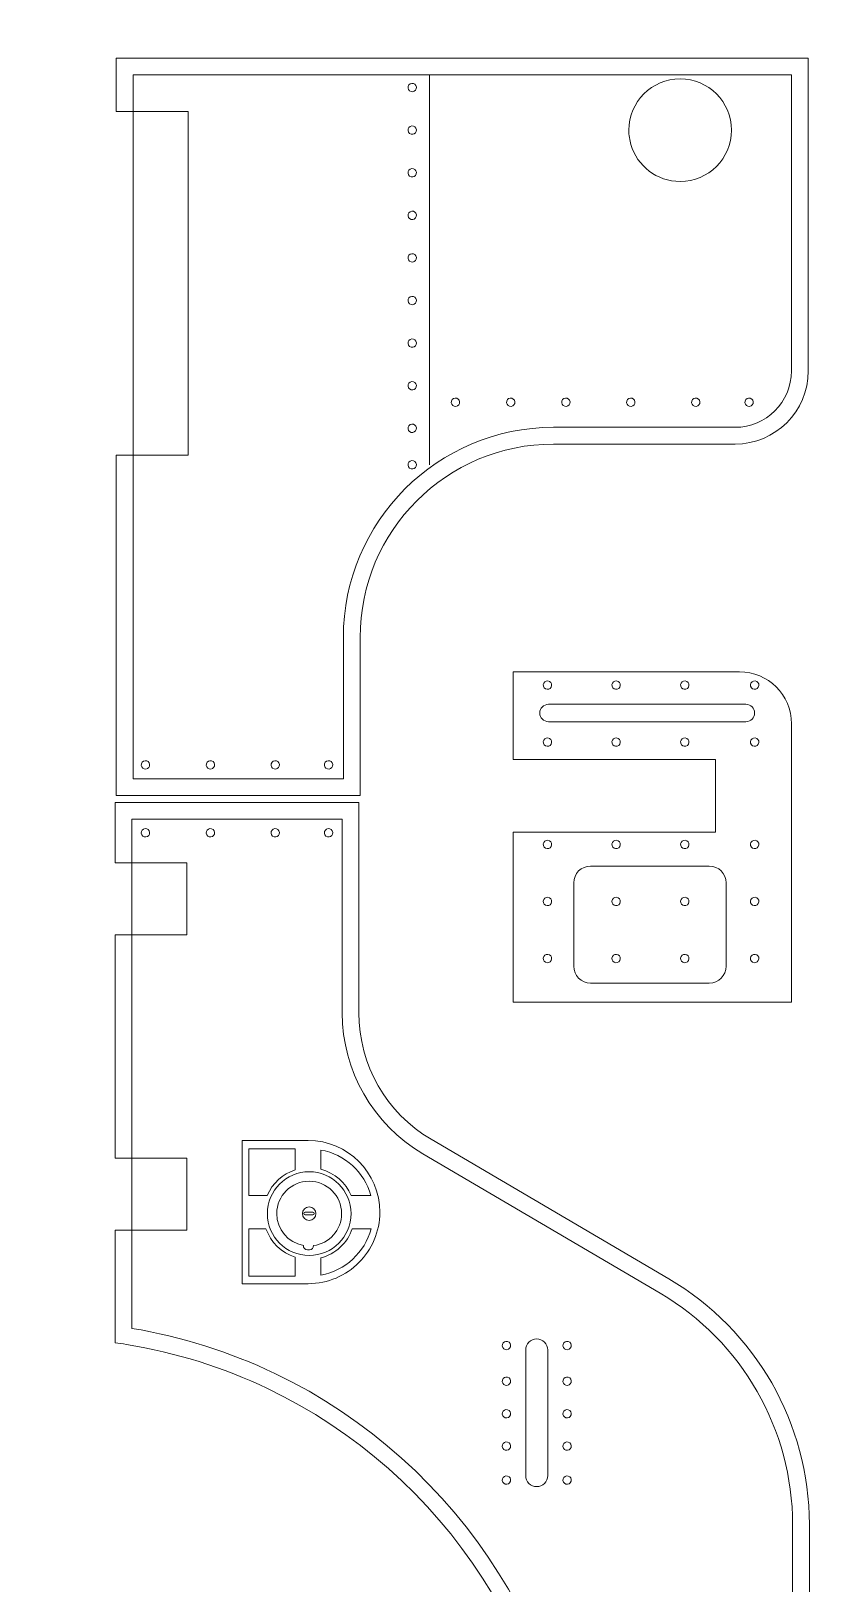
# Model space of a CAD drawing. Header units: centimetres. Extents: x -162 to 162, y -134 to 134.
# Drawn here: x 48.31 to 56.63, y -105.16 to -88.71 of the extents above; entities that cross this region are included whole.
import ezdxf

# ---------------------------------------------------------------- set-up
doc = ezdxf.new("R2010")
doc.units = ezdxf.units.CM
doc.header["$MEASUREMENT"] = 0
doc.layers.add('Capa 1', color=7, linetype='Continuous')
doc.layers.add('GUIDE', color=7, linetype='Continuous')

msp = doc.modelspace()

# ---------------------------------------------------------------- linework, layer by layer
at = {"layer": 'Capa 1', "lineweight": 9}
for points, knots in [([(51.80192, -95.13197), (51.80192, -94.00026), (52.71951, -93.0827), (53.85121, -93.0827), (53.85121, -93.0827), (55.7755, -93.0827), (55.7755, -93.0827), (56.2038, -93.0827), (56.55058, -92.73592), (56.55058, -92.3076), (56.55058, -92.3076), (56.55058, -88.99309), (56.55058, -88.99309), (56.55058, -88.99309), (49.21771, -88.99309), (49.21771, -88.99309), (49.21771, -88.99309), (49.21771, -89.55833), (49.21771, -89.55833), (49.21771, -89.55833), (49.97993, -89.55833), (49.97993, -89.55833), (49.97993, -89.55833), (49.97993, -93.20007), (49.97993, -93.20007), (49.97993, -93.20007), (49.21771, -93.20007), (49.21771, -93.20007), (49.21771, -93.20007), (49.21771, -96.80669), (49.21771, -96.80669), (49.21771, -96.80669), (51.80192, -96.80669), (51.80192, -96.80669), (51.80192, -96.80669), (51.80192, -95.13197), (51.80192, -95.13197)], [0, 0, 0, 0, 0.08333333, 0.08333333, 0.08333333, 0.16666667, 0.16666667, 0.16666667, 0.25, 0.25, 0.25, 0.33333333, 0.33333333, 0.33333333, 0.41666667, 0.41666667, 0.41666667, 0.5, 0.5, 0.5, 0.58333333, 0.58333333, 0.58333333, 0.66666667, 0.66666667, 0.66666667, 0.75, 0.75, 0.75, 0.83333333, 0.83333333, 0.83333333, 0.91666667, 0.91666667, 0.91666667, 1, 1, 1, 1]), ([(54.67149, -89.90994), (54.65745, -89.86131), (54.64974, -89.81015), (54.64974, -89.7564), (54.64974, -89.4558), (54.89279, -89.21272), (55.19342, -89.21272), (55.494, -89.21272), (55.73709, -89.4558), (55.73709, -89.7564), (55.73709, -90.05705), (55.494, -90.30009), (55.19342, -90.30009), (54.94652, -90.30009), (54.73799, -90.13509), (54.67149, -89.90994)], [0, 0, 0, 0, 0.2, 0.2, 0.2, 0.4, 0.4, 0.4, 0.6, 0.6, 0.6, 0.8, 0.8, 0.8, 1, 1, 1, 1]), ([(55.82244, -95.49477), (55.82244, -95.49477), (53.42282, -95.49477), (53.42282, -95.49477), (53.42282, -95.49477), (53.42282, -96.42578), (53.42282, -96.42578), (53.42282, -96.42578), (55.56798, -96.42578), (55.56798, -96.42578), (55.56798, -96.42578), (55.56798, -97.1946), (55.56798, -97.1946), (55.56798, -97.1946), (53.42282, -97.1946), (53.42282, -97.1946), (53.42282, -97.1946), (53.42282, -98.99656), (53.42282, -98.99656), (53.42282, -98.99656), (56.37264, -98.99656), (56.37264, -98.99656), (56.37264, -98.99656), (56.37264, -96.04496), (56.37264, -96.04496), (56.37264, -95.7411), (56.12631, -95.49477), (55.82244, -95.49477)], [0, 0, 0, 0, 0.11111111, 0.11111111, 0.11111111, 0.22222222, 0.22222222, 0.22222222, 0.33333333, 0.33333333, 0.33333333, 0.44444444, 0.44444444, 0.44444444, 0.55555556, 0.55555556, 0.55555556, 0.66666667, 0.66666667, 0.66666667, 0.77777778, 0.77777778, 0.77777778, 0.88888889, 0.88888889, 0.88888889, 1, 1, 1, 1]), ([(55.89081, -96.02361), (55.89081, -96.02361), (53.79811, -96.02361), (53.79811, -96.02361), (53.74756, -96.02361), (53.7062, -95.98226), (53.7062, -95.93173), (53.7062, -95.88115), (53.74756, -95.8398), (53.79811, -95.8398), (53.79811, -95.8398), (55.89081, -95.8398), (55.89081, -95.8398), (55.94136, -95.8398), (55.98272, -95.88115), (55.98272, -95.93173), (55.98272, -95.98226), (55.94136, -96.02361), (55.89081, -96.02361)], [0, 0, 0, 0, 0.16666667, 0.16666667, 0.16666667, 0.33333333, 0.33333333, 0.33333333, 0.5, 0.5, 0.5, 0.66666667, 0.66666667, 0.66666667, 0.83333333, 0.83333333, 0.83333333, 1, 1, 1, 1]), ([(56.56246, -115.0396), (56.56246, -115.0396), (56.56246, -104.52887), (56.56246, -104.52887), (56.56246, -103.45898), (55.99525, -102.46884), (55.07233, -101.92672), (55.07233, -101.92672), (52.5544, -100.44733), (52.5544, -100.44733), (52.08039, -100.16866), (51.78917, -99.6597), (51.78917, -99.10952), (51.78917, -99.10952), (51.78917, -96.88014), (51.78917, -96.88014), (51.78917, -96.88014), (49.20496, -96.88014), (49.20496, -96.88014), (49.20496, -96.88014), (49.20496, -97.51903), (49.20496, -97.51903), (49.20496, -97.51903), (49.96661, -97.51903), (49.96661, -97.51903), (49.96661, -97.51903), (49.96661, -98.28157), (49.96661, -98.28157), (49.96661, -98.28157), (49.20496, -98.28157), (49.20496, -98.28157), (49.20496, -98.28157), (49.20496, -100.64716), (49.20496, -100.64716), (49.20496, -100.64716), (49.96661, -100.64716), (49.96661, -100.64716), (49.96661, -100.64716), (49.96661, -101.4097), (49.96661, -101.4097), (49.96661, -101.4097), (49.20496, -101.4097), (49.20496, -101.4097), (49.20496, -101.4097), (49.20496, -102.60414), (49.20496, -102.60414), (49.2453, -102.60952), (49.2856, -102.61489), (49.32502, -102.62206), (49.85189, -102.70719), (50.35461, -102.86668), (50.82053, -103.08891), (52.68794, -103.98049), (53.97825, -105.88729), (53.97825, -108.09517), (53.97825, -110.30216), (52.68794, -112.20896), (50.82053, -113.10143), (50.82053, -113.10143), (50.82053, -113.41822), (50.82053, -113.41822), (50.82053, -113.41822), (51.57819, -113.41822), (51.57819, -113.41822), (51.57819, -113.41822), (51.57819, -113.82799), (51.57819, -113.82799), (51.57819, -113.82799), (50.82053, -113.82799), (50.82053, -113.82799), (50.82053, -113.82799), (50.82053, -115.09426), (50.82053, -115.09426), (50.82053, -115.31559), (50.99974, -115.49569), (51.22108, -115.49569), (51.22108, -115.49569), (56.10638, -115.49569), (56.10638, -115.49569), (56.35818, -115.49569), (56.56246, -115.29139), (56.56246, -115.0396)], [0, 0, 0, 0, 0.03703704, 0.03703704, 0.03703704, 0.07407407, 0.07407407, 0.07407407, 0.11111111, 0.11111111, 0.11111111, 0.14814815, 0.14814815, 0.14814815, 0.18518519, 0.18518519, 0.18518519, 0.22222222, 0.22222222, 0.22222222, 0.25925926, 0.25925926, 0.25925926, 0.2962963, 0.2962963, 0.2962963, 0.33333333, 0.33333333, 0.33333333, 0.37037037, 0.37037037, 0.37037037, 0.40740741, 0.40740741, 0.40740741, 0.44444444, 0.44444444, 0.44444444, 0.48148148, 0.48148148, 0.48148148, 0.51851852, 0.51851852, 0.51851852, 0.55555556, 0.55555556, 0.55555556, 0.59259259, 0.59259259, 0.59259259, 0.62962963, 0.62962963, 0.62962963, 0.66666667, 0.66666667, 0.66666667, 0.7037037, 0.7037037, 0.7037037, 0.74074074, 0.74074074, 0.74074074, 0.77777778, 0.77777778, 0.77777778, 0.81481481, 0.81481481, 0.81481481, 0.85185185, 0.85185185, 0.85185185, 0.88888889, 0.88888889, 0.88888889, 0.92592593, 0.92592593, 0.92592593, 0.96296296, 0.96296296, 0.96296296, 1, 1, 1, 1]), ([(50.62163, -101.04321), (50.62163, -101.04321), (50.62163, -100.55038), (50.62163, -100.55038), (50.62163, -100.55038), (51.11446, -100.55038), (51.11446, -100.55038), (51.11446, -100.55038), (51.11446, -100.7735), (51.11446, -100.7735), (50.98093, -100.81562), (50.87163, -100.91508), (50.81698, -101.04321), (50.81698, -101.04321), (50.62163, -101.04321), (50.62163, -101.04321)], [0, 0, 0, 0, 0.2, 0.2, 0.2, 0.4, 0.4, 0.4, 0.6, 0.6, 0.6, 0.8, 0.8, 0.8, 1, 1, 1, 1]), ([(51.70674, -101.04321), (51.64938, -100.90791), (51.53112, -100.80486), (51.38594, -100.76633), (51.38594, -100.76633), (51.38594, -100.56203), (51.38594, -100.56203), (51.64133, -100.60683), (51.84653, -100.7959), (51.91553, -101.04321), (51.91553, -101.04321), (51.70674, -101.04321), (51.70674, -101.04321)], [0, 0, 0, 0, 0.25, 0.25, 0.25, 0.5, 0.5, 0.5, 0.75, 0.75, 0.75, 1, 1, 1, 1]), ([(50.62163, -101.89716), (50.62163, -101.89716), (50.62163, -101.39536), (50.62163, -101.39536), (50.62163, -101.39536), (50.80443, -101.39536), (50.80443, -101.39536), (50.85282, -101.53963), (50.96929, -101.65163), (51.11446, -101.69823), (51.11446, -101.69823), (51.11446, -101.89716), (51.11446, -101.89716), (51.11446, -101.89716), (50.62163, -101.89716), (50.62163, -101.89716)], [0, 0, 0, 0, 0.2, 0.2, 0.2, 0.4, 0.4, 0.4, 0.6, 0.6, 0.6, 0.8, 0.8, 0.8, 1, 1, 1, 1]), ([(51.91732, -101.39536), (51.85191, -101.64715), (51.64492, -101.8407), (51.38594, -101.8864), (51.38594, -101.8864), (51.38594, -101.7045), (51.38594, -101.7045), (51.54188, -101.66418), (51.66732, -101.54769), (51.7193, -101.39536), (51.7193, -101.39536), (51.91732, -101.39536), (51.91732, -101.39536)], [0, 0, 0, 0, 0.25, 0.25, 0.25, 0.5, 0.5, 0.5, 0.75, 0.75, 0.75, 1, 1, 1, 1]), ([(53.55663, -104.01148), (53.55663, -104.01148), (53.55663, -102.68081), (53.55663, -102.68081), (53.55663, -102.61668), (53.6091, -102.5642), (53.67324, -102.5642), (53.67324, -102.5642), (53.67324, -102.5642), (53.67324, -102.5642), (53.73738, -102.5642), (53.78985, -102.61668), (53.78985, -102.68081), (53.78985, -102.68081), (53.78985, -104.01148), (53.78985, -104.01148), (53.78985, -104.07562), (53.73738, -104.1281), (53.67324, -104.1281), (53.67324, -104.1281), (53.67324, -104.1281), (53.67324, -104.1281), (53.6091, -104.1281), (53.55663, -104.07562), (53.55663, -104.01148)], [0, 0, 0, 0, 0.125, 0.125, 0.125, 0.25, 0.25, 0.25, 0.375, 0.375, 0.375, 0.5, 0.5, 0.5, 0.625, 0.625, 0.625, 0.75, 0.75, 0.75, 0.875, 0.875, 0.875, 1, 1, 1, 1])]:
    msp.add_open_spline(points, degree=3, knots=knots, dxfattribs=at)
at = {"layer": 'Capa 1', "color": 4, "lineweight": 9}
for points, knots in [([(49.39553, -93.37784), (49.39553, -93.37784), (49.39553, -89.38051), (49.39553, -89.38051), (49.39553, -89.38051), (49.39553, -89.17093), (49.39553, -89.17093), (49.39553, -89.17093), (56.37277, -89.17093), (56.37277, -89.17093), (56.37277, -89.17093), (56.37277, -92.30756), (56.37277, -92.30756), (56.37277, -92.63693), (56.10483, -92.90487), (55.77555, -92.90487), (55.77555, -92.90487), (53.85121, -92.90487), (53.85121, -92.90487), (52.62316, -92.90487), (51.62411, -93.90392), (51.62411, -95.13197), (51.62411, -95.13197), (51.62411, -96.62884), (51.62411, -96.62884), (51.62411, -96.62884), (49.39553, -96.62884), (49.39553, -96.62884), (49.39553, -96.62884), (49.39553, -93.37784), (49.39553, -93.37784)], [0, 0, 0, 0, 0.1, 0.1, 0.1, 0.2, 0.2, 0.2, 0.3, 0.3, 0.3, 0.4, 0.4, 0.4, 0.5, 0.5, 0.5, 0.6, 0.6, 0.6, 0.7, 0.7, 0.7, 0.8, 0.8, 0.8, 0.9, 0.9, 0.9, 1, 1, 1, 1]), ([(52.39873, -89.30033), (52.39611, -89.27588), (52.37414, -89.2582), (52.34968, -89.26083), (52.32523, -89.26347), (52.30755, -89.28542), (52.31017, -89.30987), (52.3128, -89.33432), (52.33476, -89.352), (52.35922, -89.34937), (52.38368, -89.34674), (52.40136, -89.32478), (52.39873, -89.30033)], [0, 0, 0, 0, 0.25, 0.25, 0.25, 0.5, 0.5, 0.5, 0.75, 0.75, 0.75, 1, 1, 1, 1]), ([(52.39873, -89.75164), (52.39611, -89.72719), (52.37414, -89.70951), (52.34968, -89.71214), (52.32523, -89.71477), (52.30755, -89.73672), (52.31017, -89.76117), (52.3128, -89.78562), (52.33476, -89.80331), (52.35922, -89.80067), (52.38368, -89.79804), (52.40136, -89.77609), (52.39873, -89.75164)], [0, 0, 0, 0, 0.25, 0.25, 0.25, 0.5, 0.5, 0.5, 0.75, 0.75, 0.75, 1, 1, 1, 1]), ([(52.39873, -90.20294), (52.39611, -90.17849), (52.37414, -90.16081), (52.34968, -90.16344), (52.32523, -90.16608), (52.30755, -90.18803), (52.31017, -90.21248), (52.3128, -90.23693), (52.33476, -90.25461), (52.35922, -90.25198), (52.38368, -90.24935), (52.40136, -90.22739), (52.39873, -90.20294)], [0, 0, 0, 0, 0.25, 0.25, 0.25, 0.5, 0.5, 0.5, 0.75, 0.75, 0.75, 1, 1, 1, 1]), ([(52.39873, -90.65425), (52.39611, -90.6298), (52.37414, -90.61211), (52.34968, -90.61474), (52.32523, -90.61738), (52.30755, -90.63933), (52.31017, -90.66378), (52.3128, -90.68823), (52.33476, -90.70591), (52.35922, -90.70328), (52.38368, -90.70065), (52.40136, -90.67869), (52.39873, -90.65425)], [0, 0, 0, 0, 0.25, 0.25, 0.25, 0.5, 0.5, 0.5, 0.75, 0.75, 0.75, 1, 1, 1, 1]), ([(52.39873, -91.10555), (52.39611, -91.0811), (52.37414, -91.06342), (52.34968, -91.06605), (52.32523, -91.06869), (52.30755, -91.09064), (52.31017, -91.11508), (52.3128, -91.13954), (52.33476, -91.15722), (52.35922, -91.15459), (52.38368, -91.15196), (52.40136, -91.13), (52.39873, -91.10555)], [0, 0, 0, 0, 0.25, 0.25, 0.25, 0.5, 0.5, 0.5, 0.75, 0.75, 0.75, 1, 1, 1, 1]), ([(52.39873, -91.55686), (52.39611, -91.5324), (52.37414, -91.51472), (52.34968, -91.51735), (52.32523, -91.51999), (52.30755, -91.54194), (52.31017, -91.56639), (52.3128, -91.59084), (52.33476, -91.60852), (52.35922, -91.60589), (52.38368, -91.60326), (52.40136, -91.5813), (52.39873, -91.55686)], [0, 0, 0, 0, 0.25, 0.25, 0.25, 0.5, 0.5, 0.5, 0.75, 0.75, 0.75, 1, 1, 1, 1]), ([(52.39873, -92.00816), (52.39611, -91.98371), (52.37414, -91.96603), (52.34968, -91.96866), (52.32523, -91.97129), (52.30755, -91.99325), (52.31017, -92.01769), (52.3128, -92.04215), (52.33476, -92.05983), (52.35922, -92.0572), (52.38368, -92.05457), (52.40136, -92.03261), (52.39873, -92.00816)], [0, 0, 0, 0, 0.25, 0.25, 0.25, 0.5, 0.5, 0.5, 0.75, 0.75, 0.75, 1, 1, 1, 1]), ([(52.39873, -92.45947), (52.39611, -92.43501), (52.37414, -92.41733), (52.34968, -92.41996), (52.32523, -92.4226), (52.30755, -92.44455), (52.31017, -92.469), (52.3128, -92.49345), (52.33476, -92.51113), (52.35922, -92.5085), (52.38368, -92.50587), (52.40136, -92.48391), (52.39873, -92.45947)], [0, 0, 0, 0, 0.25, 0.25, 0.25, 0.5, 0.5, 0.5, 0.75, 0.75, 0.75, 1, 1, 1, 1]), ([(52.85661, -92.6349), (52.85399, -92.61045), (52.83202, -92.59277), (52.80757, -92.5954), (52.78311, -92.59804), (52.76543, -92.61999), (52.76806, -92.64444), (52.77068, -92.66889), (52.79265, -92.68657), (52.8171, -92.68394), (52.84156, -92.68131), (52.85924, -92.65935), (52.85661, -92.6349)], [0, 0, 0, 0, 0.25, 0.25, 0.25, 0.5, 0.5, 0.5, 0.75, 0.75, 0.75, 1, 1, 1, 1]), ([(53.44181, -92.6349), (53.43919, -92.61045), (53.41722, -92.59277), (53.39276, -92.5954), (53.36831, -92.59804), (53.35063, -92.61999), (53.35326, -92.64444), (53.35588, -92.66889), (53.37785, -92.68657), (53.4023, -92.68394), (53.42676, -92.68131), (53.44444, -92.65935), (53.44181, -92.6349)], [0, 0, 0, 0, 0.25, 0.25, 0.25, 0.5, 0.5, 0.5, 0.75, 0.75, 0.75, 1, 1, 1, 1]), ([(54.02701, -92.6349), (54.02439, -92.61045), (54.00242, -92.59277), (53.97796, -92.5954), (53.95351, -92.59804), (53.93583, -92.61999), (53.93846, -92.64444), (53.94108, -92.66889), (53.96304, -92.68657), (53.9875, -92.68394), (54.01196, -92.68131), (54.02964, -92.65935), (54.02701, -92.6349)], [0, 0, 0, 0, 0.25, 0.25, 0.25, 0.5, 0.5, 0.5, 0.75, 0.75, 0.75, 1, 1, 1, 1]), ([(54.71476, -92.6349), (54.71209, -92.61045), (54.69017, -92.59277), (54.66571, -92.5954), (54.64126, -92.59804), (54.62358, -92.61999), (54.6262, -92.64444), (54.62883, -92.66889), (54.65079, -92.68657), (54.67525, -92.68394), (54.69971, -92.68131), (54.71739, -92.65935), (54.71476, -92.6349)], [0, 0, 0, 0, 0.25, 0.25, 0.25, 0.5, 0.5, 0.5, 0.75, 0.75, 0.75, 1, 1, 1, 1]), ([(55.40247, -92.6349), (55.39984, -92.61045), (55.37788, -92.59277), (55.35342, -92.5954), (55.329, -92.59804), (55.31133, -92.61999), (55.31395, -92.64444), (55.31658, -92.66889), (55.33854, -92.68657), (55.36296, -92.68394), (55.38741, -92.68131), (55.40509, -92.65935), (55.40247, -92.6349)], [0, 0, 0, 0, 0.25, 0.25, 0.25, 0.5, 0.5, 0.5, 0.75, 0.75, 0.75, 1, 1, 1, 1]), ([(55.87906, -92.64444), (55.88169, -92.66889), (55.90365, -92.68657), (55.92811, -92.68394), (55.95257, -92.68131), (55.97024, -92.65935), (55.96762, -92.6349), (55.96499, -92.61045), (55.94303, -92.59277), (55.91857, -92.5954), (55.89411, -92.59804), (55.87644, -92.61999), (55.87906, -92.64444)], [0, 0, 0, 0, 0.25, 0.25, 0.25, 0.5, 0.5, 0.5, 0.75, 0.75, 0.75, 1, 1, 1, 1]), ([(52.39873, -92.91077), (52.39611, -92.88632), (52.37414, -92.86864), (52.34968, -92.87127), (52.32523, -92.8739), (52.30755, -92.89586), (52.31017, -92.9203), (52.3128, -92.94476), (52.33476, -92.96244), (52.35922, -92.95981), (52.38368, -92.95718), (52.40136, -92.93522), (52.39873, -92.91077)], [0, 0, 0, 0, 0.25, 0.25, 0.25, 0.5, 0.5, 0.5, 0.75, 0.75, 0.75, 1, 1, 1, 1]), ([(52.39873, -93.29741), (52.39611, -93.27296), (52.37414, -93.25528), (52.34968, -93.25791), (52.32523, -93.26054), (52.30755, -93.2825), (52.31017, -93.30694), (52.3128, -93.3314), (52.33476, -93.34908), (52.35922, -93.34645), (52.38368, -93.34382), (52.40136, -93.32186), (52.39873, -93.29741)], [0, 0, 0, 0, 0.25, 0.25, 0.25, 0.5, 0.5, 0.5, 0.75, 0.75, 0.75, 1, 1, 1, 1]), ([(53.74293, -95.63106), (53.7456, -95.6066), (53.76752, -95.58892), (53.79198, -95.59155), (53.81644, -95.59419), (53.83411, -95.61614), (53.83149, -95.64059), (53.82886, -95.66504), (53.8069, -95.68272), (53.78244, -95.68009), (53.75798, -95.67746), (53.74031, -95.6555), (53.74293, -95.63106)], [0, 0, 0, 0, 0.25, 0.25, 0.25, 0.5, 0.5, 0.5, 0.75, 0.75, 0.75, 1, 1, 1, 1]), ([(54.47026, -95.63106), (54.47293, -95.6066), (54.49485, -95.58892), (54.51931, -95.59155), (54.54377, -95.59419), (54.56144, -95.61614), (54.55882, -95.64059), (54.55619, -95.66504), (54.53423, -95.68272), (54.50977, -95.68009), (54.48531, -95.67746), (54.46764, -95.6555), (54.47026, -95.63106)], [0, 0, 0, 0, 0.25, 0.25, 0.25, 0.5, 0.5, 0.5, 0.75, 0.75, 0.75, 1, 1, 1, 1]), ([(55.19759, -95.63106), (55.20026, -95.6066), (55.22218, -95.58892), (55.24664, -95.59155), (55.27109, -95.59419), (55.28877, -95.61614), (55.28614, -95.64059), (55.28352, -95.66504), (55.26156, -95.68272), (55.2371, -95.68009), (55.21264, -95.67746), (55.19496, -95.6555), (55.19759, -95.63106)], [0, 0, 0, 0, 0.25, 0.25, 0.25, 0.5, 0.5, 0.5, 0.75, 0.75, 0.75, 1, 1, 1, 1]), ([(55.93844, -95.63106), (55.94111, -95.6066), (55.96303, -95.58892), (55.98749, -95.59155), (56.01195, -95.59419), (56.02962, -95.61614), (56.027, -95.64059), (56.02437, -95.66504), (56.00241, -95.68272), (55.97795, -95.68009), (55.95349, -95.67746), (55.93582, -95.6555), (55.93844, -95.63106)], [0, 0, 0, 0, 0.25, 0.25, 0.25, 0.5, 0.5, 0.5, 0.75, 0.75, 0.75, 1, 1, 1, 1]), ([(53.74293, -96.23538), (53.7456, -96.21093), (53.76752, -96.19325), (53.79198, -96.19588), (53.81644, -96.19852), (53.83411, -96.22047), (53.83149, -96.24492), (53.82886, -96.26937), (53.8069, -96.28705), (53.78244, -96.28442), (53.75798, -96.28179), (53.74031, -96.25983), (53.74293, -96.23538)], [0, 0, 0, 0, 0.25, 0.25, 0.25, 0.5, 0.5, 0.5, 0.75, 0.75, 0.75, 1, 1, 1, 1]), ([(54.47026, -96.23538), (54.47293, -96.21093), (54.49485, -96.19325), (54.51931, -96.19588), (54.54377, -96.19852), (54.56144, -96.22047), (54.55882, -96.24492), (54.55619, -96.26937), (54.53423, -96.28705), (54.50977, -96.28442), (54.48531, -96.28179), (54.46764, -96.25983), (54.47026, -96.23538)], [0, 0, 0, 0, 0.25, 0.25, 0.25, 0.5, 0.5, 0.5, 0.75, 0.75, 0.75, 1, 1, 1, 1]), ([(55.19759, -96.23538), (55.20026, -96.21093), (55.22218, -96.19325), (55.24664, -96.19588), (55.27109, -96.19852), (55.28877, -96.22047), (55.28614, -96.24492), (55.28352, -96.26937), (55.26156, -96.28705), (55.2371, -96.28442), (55.21264, -96.28179), (55.19496, -96.25983), (55.19759, -96.23538)], [0, 0, 0, 0, 0.25, 0.25, 0.25, 0.5, 0.5, 0.5, 0.75, 0.75, 0.75, 1, 1, 1, 1]), ([(55.93844, -96.23538), (55.94111, -96.21093), (55.96303, -96.19325), (55.98749, -96.19588), (56.01195, -96.19852), (56.02962, -96.22047), (56.027, -96.24492), (56.02437, -96.26937), (56.00241, -96.28705), (55.97795, -96.28442), (55.95349, -96.28179), (55.93582, -96.25983), (55.93844, -96.23538)], [0, 0, 0, 0, 0.25, 0.25, 0.25, 0.5, 0.5, 0.5, 0.75, 0.75, 0.75, 1, 1, 1, 1]), ([(49.57159, -96.4771), (49.56896, -96.45265), (49.547, -96.43497), (49.52254, -96.4376), (49.49808, -96.44023), (49.48041, -96.46219), (49.48303, -96.48663), (49.48566, -96.51109), (49.50762, -96.52877), (49.53208, -96.52614), (49.55654, -96.52351), (49.57421, -96.50155), (49.57159, -96.4771)], [0, 0, 0, 0, 0.25, 0.25, 0.25, 0.5, 0.5, 0.5, 0.75, 0.75, 0.75, 1, 1, 1, 1]), ([(50.25934, -96.4771), (50.25667, -96.45265), (50.23475, -96.43497), (50.21029, -96.4376), (50.18583, -96.44023), (50.16815, -96.46219), (50.17078, -96.48663), (50.1734, -96.51109), (50.19537, -96.52877), (50.21983, -96.52614), (50.24428, -96.52351), (50.26196, -96.50155), (50.25934, -96.4771)], [0, 0, 0, 0, 0.25, 0.25, 0.25, 0.5, 0.5, 0.5, 0.75, 0.75, 0.75, 1, 1, 1, 1]), ([(50.94704, -96.4771), (50.94442, -96.45265), (50.92245, -96.43497), (50.89799, -96.4376), (50.87358, -96.44023), (50.8559, -96.46219), (50.85853, -96.48663), (50.86115, -96.51109), (50.88312, -96.52877), (50.90753, -96.52614), (50.93199, -96.52351), (50.94967, -96.50155), (50.94704, -96.4771)], [0, 0, 0, 0, 0.25, 0.25, 0.25, 0.5, 0.5, 0.5, 0.75, 0.75, 0.75, 1, 1, 1, 1]), ([(51.42364, -96.48663), (51.42626, -96.51109), (51.44823, -96.52877), (51.47269, -96.52614), (51.49714, -96.52351), (51.51482, -96.50155), (51.51219, -96.4771), (51.50957, -96.45265), (51.48761, -96.43497), (51.46315, -96.4376), (51.43869, -96.44023), (51.42101, -96.46219), (51.42364, -96.48663)], [0, 0, 0, 0, 0.25, 0.25, 0.25, 0.5, 0.5, 0.5, 0.75, 0.75, 0.75, 1, 1, 1, 1]), ([(51.81943, -115.31816), (51.81943, -115.31816), (51.2215, -115.31816), (51.2215, -115.31816), (51.09873, -115.31816), (50.9988, -115.21779), (50.9988, -115.0945), (50.9988, -115.0945), (50.9988, -113.21261), (50.9988, -113.21261), (52.92077, -112.24646), (54.15652, -110.25037), (54.15652, -108.09547), (54.15652, -105.90205), (52.87728, -103.87394), (50.89756, -102.92871), (50.4175, -102.69971), (49.90813, -102.53931), (49.38319, -102.45163), (49.38319, -102.45163), (49.38319, -101.58777), (49.38319, -101.58777), (49.38319, -101.58777), (49.38319, -100.46963), (49.38319, -100.46963), (49.38319, -100.46963), (49.38319, -98.45963), (49.38319, -98.45963), (49.38319, -98.45963), (49.38319, -97.34149), (49.38319, -97.34149), (49.38319, -97.34149), (49.38319, -97.05823), (49.38319, -97.05823), (49.38319, -97.05823), (51.61178, -97.05823), (51.61178, -97.05823), (51.61178, -97.05823), (51.61178, -99.1098), (51.61178, -99.1098), (51.61178, -99.72032), (51.93861, -100.29164), (52.46469, -100.60089), (52.46469, -100.60089), (54.98266, -102.08034), (54.98266, -102.08034), (55.84774, -102.5884), (56.38511, -103.52672), (56.38511, -104.52918), (56.38511, -104.52918), (56.38511, -115.0399), (56.38511, -115.0399), (56.38511, -115.19338), (56.26033, -115.31816), (56.10684, -115.31816), (56.10684, -115.31816), (52.44063, -115.31816), (52.44063, -115.31816), (52.44063, -115.31816), (51.81943, -115.31816), (51.81943, -115.31816)], [0, 0, 0, 0, 0.05, 0.05, 0.05, 0.1, 0.1, 0.1, 0.15, 0.15, 0.15, 0.2, 0.2, 0.2, 0.25, 0.25, 0.25, 0.3, 0.3, 0.3, 0.35, 0.35, 0.35, 0.4, 0.4, 0.4, 0.45, 0.45, 0.45, 0.5, 0.5, 0.5, 0.55, 0.55, 0.55, 0.6, 0.6, 0.6, 0.65, 0.65, 0.65, 0.7, 0.7, 0.7, 0.75, 0.75, 0.75, 0.8, 0.8, 0.8, 0.85, 0.85, 0.85, 0.9, 0.9, 0.9, 0.95, 0.95, 0.95, 1, 1, 1, 1]), ([(49.48305, -97.2059), (49.48041, -97.18145), (49.4981, -97.1595), (49.52255, -97.15687), (49.547, -97.15423), (49.56895, -97.17192), (49.57158, -97.19637), (49.57422, -97.22082), (49.55653, -97.24277), (49.53208, -97.2454), (49.50763, -97.24804), (49.48568, -97.23035), (49.48305, -97.2059)], [0, 0, 0, 0, 0.25, 0.25, 0.25, 0.5, 0.5, 0.5, 0.75, 0.75, 0.75, 1, 1, 1, 1]), ([(50.17078, -97.2059), (50.16815, -97.18145), (50.18583, -97.1595), (50.21028, -97.15687), (50.23473, -97.15423), (50.25668, -97.17192), (50.25932, -97.19637), (50.26195, -97.22082), (50.24426, -97.24277), (50.21982, -97.2454), (50.19537, -97.24804), (50.17341, -97.23035), (50.17078, -97.2059)], [0, 0, 0, 0, 0.25, 0.25, 0.25, 0.5, 0.5, 0.5, 0.75, 0.75, 0.75, 1, 1, 1, 1]), ([(50.85851, -97.2059), (50.85588, -97.18145), (50.87356, -97.1595), (50.89801, -97.15687), (50.92246, -97.15423), (50.94442, -97.17192), (50.94705, -97.19637), (50.94968, -97.22082), (50.932, -97.24277), (50.90755, -97.2454), (50.8831, -97.24804), (50.86114, -97.23035), (50.85851, -97.2059)], [0, 0, 0, 0, 0.25, 0.25, 0.25, 0.5, 0.5, 0.5, 0.75, 0.75, 0.75, 1, 1, 1, 1]), ([(51.42365, -97.2059), (51.42102, -97.18145), (51.43871, -97.1595), (51.46315, -97.15687), (51.4876, -97.15423), (51.50956, -97.17192), (51.51219, -97.19637), (51.51482, -97.22082), (51.49714, -97.24277), (51.47269, -97.2454), (51.44824, -97.24804), (51.42629, -97.23035), (51.42365, -97.2059)], [0, 0, 0, 0, 0.25, 0.25, 0.25, 0.5, 0.5, 0.5, 0.75, 0.75, 0.75, 1, 1, 1, 1]), ([(53.74293, -97.31969), (53.7456, -97.29524), (53.76752, -97.27756), (53.79198, -97.28019), (53.81644, -97.28283), (53.83411, -97.30478), (53.83149, -97.32923), (53.82886, -97.35368), (53.8069, -97.37136), (53.78244, -97.36873), (53.75798, -97.3661), (53.74031, -97.34414), (53.74293, -97.31969)], [0, 0, 0, 0, 0.25, 0.25, 0.25, 0.5, 0.5, 0.5, 0.75, 0.75, 0.75, 1, 1, 1, 1]), ([(54.47026, -97.31969), (54.47293, -97.29524), (54.49485, -97.27756), (54.51931, -97.28019), (54.54377, -97.28283), (54.56144, -97.30478), (54.55882, -97.32923), (54.55619, -97.35368), (54.53423, -97.37136), (54.50977, -97.36873), (54.48531, -97.3661), (54.46764, -97.34414), (54.47026, -97.31969)], [0, 0, 0, 0, 0.25, 0.25, 0.25, 0.5, 0.5, 0.5, 0.75, 0.75, 0.75, 1, 1, 1, 1]), ([(55.19759, -97.31969), (55.20026, -97.29524), (55.22218, -97.27756), (55.24664, -97.28019), (55.27109, -97.28283), (55.28877, -97.30478), (55.28614, -97.32923), (55.28352, -97.35368), (55.26156, -97.37136), (55.2371, -97.36873), (55.21264, -97.3661), (55.19496, -97.34414), (55.19759, -97.31969)], [0, 0, 0, 0, 0.25, 0.25, 0.25, 0.5, 0.5, 0.5, 0.75, 0.75, 0.75, 1, 1, 1, 1]), ([(55.93844, -97.31969), (55.94111, -97.29524), (55.96303, -97.27756), (55.98749, -97.28019), (56.01195, -97.28283), (56.02962, -97.30478), (56.027, -97.32923), (56.02437, -97.35368), (56.00241, -97.37136), (55.97795, -97.36873), (55.95349, -97.3661), (55.93582, -97.34414), (55.93844, -97.31969)], [0, 0, 0, 0, 0.25, 0.25, 0.25, 0.5, 0.5, 0.5, 0.75, 0.75, 0.75, 1, 1, 1, 1]), ([(55.50212, -98.7934), (55.50212, -98.7934), (54.24431, -98.7934), (54.24431, -98.7934), (54.14574, -98.7934), (54.0651, -98.71276), (54.0651, -98.61419), (54.0651, -98.61419), (54.0651, -97.73224), (54.0651, -97.73224), (54.0651, -97.63368), (54.14574, -97.55303), (54.24431, -97.55303), (54.24431, -97.55303), (55.50212, -97.55303), (55.50212, -97.55303), (55.60069, -97.55303), (55.68133, -97.63368), (55.68133, -97.73224), (55.68133, -97.73224), (55.68133, -98.61419), (55.68133, -98.61419), (55.68133, -98.71276), (55.60069, -98.7934), (55.50212, -98.7934)], [0, 0, 0, 0, 0.125, 0.125, 0.125, 0.25, 0.25, 0.25, 0.375, 0.375, 0.375, 0.5, 0.5, 0.5, 0.625, 0.625, 0.625, 0.75, 0.75, 0.75, 0.875, 0.875, 0.875, 1, 1, 1, 1]), ([(53.74293, -97.92402), (53.7456, -97.89957), (53.76752, -97.88189), (53.79198, -97.88452), (53.81644, -97.88715), (53.83411, -97.90911), (53.83149, -97.93355), (53.82886, -97.95801), (53.8069, -97.97569), (53.78244, -97.97306), (53.75798, -97.97043), (53.74031, -97.94847), (53.74293, -97.92402)], [0, 0, 0, 0, 0.25, 0.25, 0.25, 0.5, 0.5, 0.5, 0.75, 0.75, 0.75, 1, 1, 1, 1]), ([(54.47026, -97.92402), (54.47293, -97.89957), (54.49485, -97.88189), (54.51931, -97.88452), (54.54377, -97.88715), (54.56144, -97.90911), (54.55882, -97.93355), (54.55619, -97.95801), (54.53423, -97.97569), (54.50977, -97.97306), (54.48531, -97.97043), (54.46764, -97.94847), (54.47026, -97.92402)], [0, 0, 0, 0, 0.25, 0.25, 0.25, 0.5, 0.5, 0.5, 0.75, 0.75, 0.75, 1, 1, 1, 1]), ([(55.19759, -97.92402), (55.20026, -97.89957), (55.22218, -97.88189), (55.24664, -97.88452), (55.27109, -97.88715), (55.28877, -97.90911), (55.28614, -97.93355), (55.28352, -97.95801), (55.26156, -97.97569), (55.2371, -97.97306), (55.21264, -97.97043), (55.19496, -97.94847), (55.19759, -97.92402)], [0, 0, 0, 0, 0.25, 0.25, 0.25, 0.5, 0.5, 0.5, 0.75, 0.75, 0.75, 1, 1, 1, 1]), ([(55.93844, -97.92402), (55.94111, -97.89957), (55.96303, -97.88189), (55.98749, -97.88452), (56.01195, -97.88715), (56.02962, -97.90911), (56.027, -97.93355), (56.02437, -97.95801), (56.00241, -97.97569), (55.97795, -97.97306), (55.95349, -97.97043), (55.93582, -97.94847), (55.93844, -97.92402)], [0, 0, 0, 0, 0.25, 0.25, 0.25, 0.5, 0.5, 0.5, 0.75, 0.75, 0.75, 1, 1, 1, 1]), ([(53.74293, -98.52835), (53.7456, -98.5039), (53.76752, -98.48622), (53.79198, -98.48885), (53.81644, -98.49148), (53.83411, -98.51344), (53.83149, -98.53788), (53.82886, -98.56233), (53.8069, -98.58002), (53.78244, -98.57739), (53.75798, -98.57476), (53.74031, -98.5528), (53.74293, -98.52835)], [0, 0, 0, 0, 0.25, 0.25, 0.25, 0.5, 0.5, 0.5, 0.75, 0.75, 0.75, 1, 1, 1, 1]), ([(54.47026, -98.52835), (54.47293, -98.5039), (54.49485, -98.48622), (54.51931, -98.48885), (54.54377, -98.49148), (54.56144, -98.51344), (54.55882, -98.53788), (54.55619, -98.56233), (54.53423, -98.58002), (54.50977, -98.57739), (54.48531, -98.57476), (54.46764, -98.5528), (54.47026, -98.52835)], [0, 0, 0, 0, 0.25, 0.25, 0.25, 0.5, 0.5, 0.5, 0.75, 0.75, 0.75, 1, 1, 1, 1]), ([(55.19759, -98.52835), (55.20026, -98.5039), (55.22218, -98.48622), (55.24664, -98.48885), (55.27109, -98.49148), (55.28877, -98.51344), (55.28614, -98.53788), (55.28352, -98.56233), (55.26156, -98.58002), (55.2371, -98.57739), (55.21264, -98.57476), (55.19496, -98.5528), (55.19759, -98.52835)], [0, 0, 0, 0, 0.25, 0.25, 0.25, 0.5, 0.5, 0.5, 0.75, 0.75, 0.75, 1, 1, 1, 1]), ([(55.93844, -98.52835), (55.94111, -98.5039), (55.96303, -98.48622), (55.98749, -98.48885), (56.01195, -98.49148), (56.02962, -98.51344), (56.027, -98.53788), (56.02437, -98.56233), (56.00241, -98.58002), (55.97795, -98.57739), (55.95349, -98.57476), (55.93582, -98.5528), (55.93844, -98.52835)], [0, 0, 0, 0, 0.25, 0.25, 0.25, 0.5, 0.5, 0.5, 0.75, 0.75, 0.75, 1, 1, 1, 1]), ([(51.25287, -101.97808), (51.25287, -101.97808), (50.55319, -101.97808), (50.55319, -101.97808), (50.55319, -101.97808), (50.55319, -100.46105), (50.55319, -100.46105), (50.55319, -100.46105), (51.25287, -100.46105), (51.25287, -100.46105), (51.67045, -100.46105), (52.01093, -100.80245), (52.01093, -101.21912), (52.01093, -101.4279), (51.92579, -101.61786), (51.78871, -101.75496), (51.65159, -101.89295), (51.46166, -101.97808), (51.25287, -101.97808)], [0, 0, 0, 0, 0.16666667, 0.16666667, 0.16666667, 0.33333333, 0.33333333, 0.33333333, 0.5, 0.5, 0.5, 0.66666667, 0.66666667, 0.66666667, 0.83333333, 0.83333333, 0.83333333, 1, 1, 1, 1]), ([(51.26214, -101.67951), (51.01722, -101.67951), (50.81868, -101.48097), (50.81868, -101.23605), (50.81868, -100.99113), (51.01722, -100.79259), (51.26214, -100.79259), (51.50706, -100.79259), (51.7056, -100.99113), (51.7056, -101.23605), (51.7056, -101.48097), (51.50706, -101.67951), (51.26214, -101.67951)], [0, 0, 0, 0, 0.25, 0.25, 0.25, 0.5, 0.5, 0.5, 0.75, 0.75, 0.75, 1, 1, 1, 1]), ([(51.30844, -101.57512), (51.30844, -101.57511), (51.30844, -101.5751), (51.30844, -101.57509), (51.47614, -101.55229), (51.60582, -101.41002), (51.60582, -101.23605), (51.60582, -101.04623), (51.45195, -100.89235), (51.26215, -100.89235), (51.0723, -100.89235), (50.91843, -101.04623), (50.91843, -101.23605), (50.91843, -101.40474), (51.04015, -101.54439), (51.20046, -101.57354), (51.20041, -101.5741), (51.20011, -101.57456), (51.20011, -101.57512), (51.20011, -101.59861), (51.21931, -101.61782), (51.24281, -101.61782), (51.24281, -101.61782), (51.26574, -101.61782), (51.26574, -101.61782), (51.28923, -101.61782), (51.30844, -101.59861), (51.30844, -101.57512)], [0, 0, 0, 0, 0.11111111, 0.11111111, 0.11111111, 0.22222222, 0.22222222, 0.22222222, 0.33333333, 0.33333333, 0.33333333, 0.44444444, 0.44444444, 0.44444444, 0.55555556, 0.55555556, 0.55555556, 0.66666667, 0.66666667, 0.66666667, 0.77777778, 0.77777778, 0.77777778, 0.88888889, 0.88888889, 0.88888889, 1, 1, 1, 1]), ([(51.26214, -101.30742), (51.30155, -101.30742), (51.33351, -101.27547), (51.33351, -101.23605), (51.33351, -101.19664), (51.30155, -101.16468), (51.26214, -101.16468), (51.22272, -101.16468), (51.19077, -101.19664), (51.19077, -101.23605), (51.19077, -101.27547), (51.22272, -101.30742), (51.26214, -101.30742)], [0, 0, 0, 0, 0.25, 0.25, 0.25, 0.5, 0.5, 0.5, 0.75, 0.75, 0.75, 1, 1, 1, 1]), ([(51.20591, -101.23483), (51.20591, -101.23483), (51.20591, -101.23483), (51.20591, -101.23483), (51.20591, -101.22718), (51.21217, -101.22092), (51.21983, -101.22092), (51.21983, -101.22092), (51.30176, -101.22092), (51.30176, -101.22092), (51.30941, -101.22092), (51.31567, -101.22718), (51.31567, -101.23483), (51.31567, -101.23483), (51.31567, -101.23483), (51.31567, -101.23483), (51.31567, -101.24249), (51.30941, -101.24875), (51.30176, -101.24875), (51.30176, -101.24875), (51.21983, -101.24875), (51.21983, -101.24875), (51.21217, -101.24875), (51.20591, -101.24249), (51.20591, -101.23483)], [0, 0, 0, 0, 0.125, 0.125, 0.125, 0.25, 0.25, 0.25, 0.375, 0.375, 0.375, 0.5, 0.5, 0.5, 0.625, 0.625, 0.625, 0.75, 0.75, 0.75, 0.875, 0.875, 0.875, 1, 1, 1, 1]), ([(53.30751, -102.63844), (53.30487, -102.61399), (53.32256, -102.59204), (53.34701, -102.58941), (53.37146, -102.58677), (53.39341, -102.60446), (53.39605, -102.62891), (53.39868, -102.65336), (53.38099, -102.67531), (53.35654, -102.67794), (53.3321, -102.68058), (53.31014, -102.66289), (53.30751, -102.63844)], [0, 0, 0, 0, 0.25, 0.25, 0.25, 0.5, 0.5, 0.5, 0.75, 0.75, 0.75, 1, 1, 1, 1]), ([(53.95043, -102.63844), (53.9478, -102.61399), (53.96549, -102.59204), (53.98994, -102.58941), (54.01439, -102.58677), (54.03634, -102.60446), (54.03897, -102.62891), (54.04161, -102.65336), (54.02392, -102.67531), (53.99947, -102.67794), (53.97502, -102.68058), (53.95307, -102.66289), (53.95043, -102.63844)], [0, 0, 0, 0, 0.25, 0.25, 0.25, 0.5, 0.5, 0.5, 0.75, 0.75, 0.75, 1, 1, 1, 1]), ([(53.30751, -103.01681), (53.30487, -102.99236), (53.32256, -102.97041), (53.34701, -102.96778), (53.37146, -102.96514), (53.39341, -102.98283), (53.39605, -103.00728), (53.39868, -103.03173), (53.38099, -103.05368), (53.35654, -103.05632), (53.3321, -103.05895), (53.31014, -103.04126), (53.30751, -103.01681)], [0, 0, 0, 0, 0.25, 0.25, 0.25, 0.5, 0.5, 0.5, 0.75, 0.75, 0.75, 1, 1, 1, 1]), ([(53.95043, -103.01681), (53.9478, -102.99236), (53.96549, -102.97041), (53.98994, -102.96778), (54.01439, -102.96514), (54.03634, -102.98283), (54.03897, -103.00728), (54.04161, -103.03173), (54.02392, -103.05368), (53.99947, -103.05632), (53.97502, -103.05895), (53.95307, -103.04126), (53.95043, -103.01681)], [0, 0, 0, 0, 0.25, 0.25, 0.25, 0.5, 0.5, 0.5, 0.75, 0.75, 0.75, 1, 1, 1, 1]), ([(53.30751, -103.36079), (53.30487, -103.33634), (53.32256, -103.31438), (53.34701, -103.31175), (53.37146, -103.30912), (53.39341, -103.3268), (53.39605, -103.35125), (53.39868, -103.3757), (53.38099, -103.39766), (53.35654, -103.40029), (53.3321, -103.40292), (53.31014, -103.38524), (53.30751, -103.36079)], [0, 0, 0, 0, 0.25, 0.25, 0.25, 0.5, 0.5, 0.5, 0.75, 0.75, 0.75, 1, 1, 1, 1]), ([(53.95043, -103.36079), (53.9478, -103.33634), (53.96549, -103.31438), (53.98994, -103.31175), (54.01439, -103.30912), (54.03634, -103.3268), (54.03897, -103.35125), (54.04161, -103.3757), (54.02392, -103.39766), (53.99947, -103.40029), (53.97502, -103.40292), (53.95307, -103.38524), (53.95043, -103.36079)], [0, 0, 0, 0, 0.25, 0.25, 0.25, 0.5, 0.5, 0.5, 0.75, 0.75, 0.75, 1, 1, 1, 1]), ([(53.30751, -103.70432), (53.30487, -103.67988), (53.32256, -103.65792), (53.34701, -103.65529), (53.37146, -103.65265), (53.39341, -103.67034), (53.39605, -103.69479), (53.39868, -103.71924), (53.38099, -103.74119), (53.35654, -103.74383), (53.3321, -103.74646), (53.31014, -103.72877), (53.30751, -103.70432)], [0, 0, 0, 0, 0.25, 0.25, 0.25, 0.5, 0.5, 0.5, 0.75, 0.75, 0.75, 1, 1, 1, 1]), ([(53.95043, -103.70432), (53.9478, -103.67988), (53.96549, -103.65792), (53.98994, -103.65529), (54.01439, -103.65265), (54.03634, -103.67034), (54.03897, -103.69479), (54.04161, -103.71924), (54.02392, -103.74119), (53.99947, -103.74383), (53.97502, -103.74646), (53.95307, -103.72877), (53.95043, -103.70432)], [0, 0, 0, 0, 0.25, 0.25, 0.25, 0.5, 0.5, 0.5, 0.75, 0.75, 0.75, 1, 1, 1, 1]), ([(53.30751, -104.06339), (53.30487, -104.03894), (53.32256, -104.01699), (53.34701, -104.01435), (53.37146, -104.01172), (53.39341, -104.0294), (53.39605, -104.05385), (53.39868, -104.0783), (53.38099, -104.10026), (53.35654, -104.10289), (53.3321, -104.10552), (53.31014, -104.08784), (53.30751, -104.06339)], [0, 0, 0, 0, 0.25, 0.25, 0.25, 0.5, 0.5, 0.5, 0.75, 0.75, 0.75, 1, 1, 1, 1]), ([(53.95043, -104.06339), (53.9478, -104.03894), (53.96549, -104.01699), (53.98994, -104.01435), (54.01439, -104.01172), (54.03634, -104.0294), (54.03897, -104.05385), (54.04161, -104.0783), (54.02392, -104.10026), (53.99947, -104.10289), (53.97502, -104.10552), (53.95307, -104.08784), (53.95043, -104.06339)], [0, 0, 0, 0, 0.25, 0.25, 0.25, 0.5, 0.5, 0.5, 0.75, 0.75, 0.75, 1, 1, 1, 1])]:
    msp.add_open_spline(points, degree=3, knots=knots, dxfattribs=at)
msp.add_open_spline([(52.53563, -89.17093), (52.53563, -89.17093), (52.53563, -93.30218), (52.53563, -93.30218)], degree=3, dxfattribs=at)
at = {"layer": 'GUIDE', "lineweight": 9}
for points in [[(154.95614, -133.81955), (154.95614, -133.81955), (-18.51418, -133.81955), (-18.51418, -133.81955), (-18.51418, -133.81955), (-18.51418, 9.29968), (-18.51418, 9.29968), (-18.51418, 9.29968), (154.95614, 9.29968), (154.95614, 9.29968), (154.95614, 9.29968), (154.95614, -133.81955), (154.95614, -133.81955)], [(-18.43797, -133.74342), (-18.43797, -133.74342), (154.87992, -133.74342), (154.87992, -133.74342), (154.87992, -133.74342), (154.87992, 9.22355), (154.87992, 9.22355), (154.87992, 9.22355), (-18.43797, 9.22355), (-18.43797, 9.22355), (-18.43797, 9.22355), (-18.43797, -133.74342), (-18.43797, -133.74342)]]:
    msp.add_open_spline(points, degree=3, knots=[0, 0, 0, 0, 0.25, 0.25, 0.25, 0.5, 0.5, 0.5, 0.75, 0.75, 0.75, 1, 1, 1, 1], dxfattribs=at)

doc.saveas('drawing.dxf')
